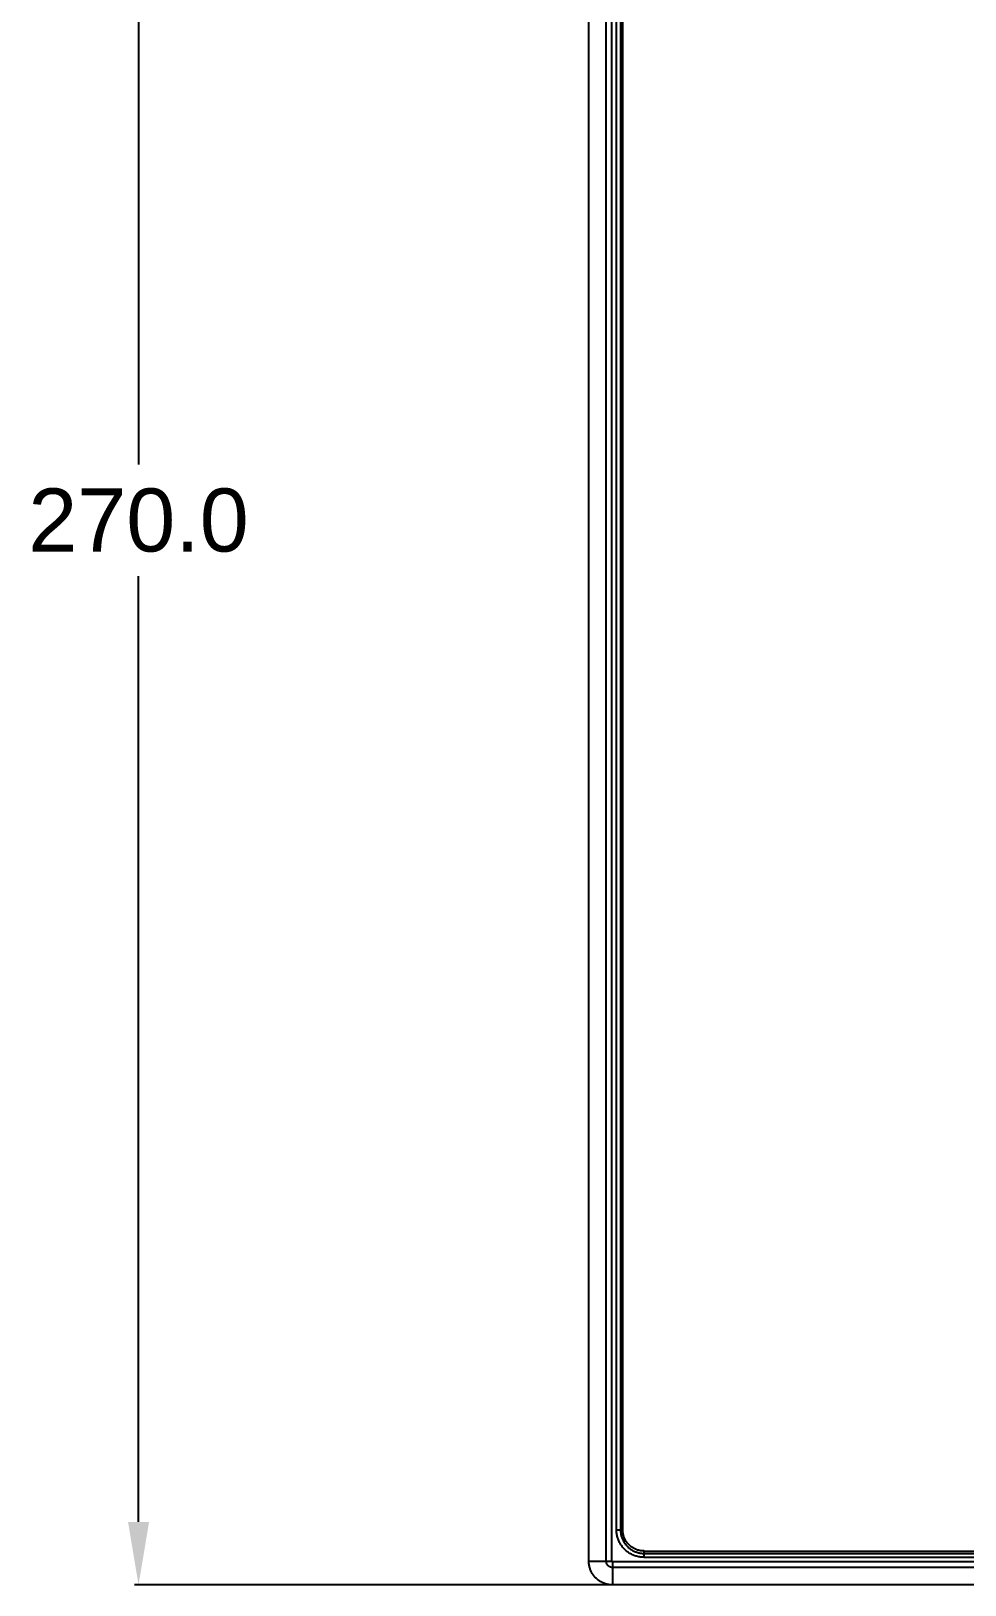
# Model space of a CAD drawing. Header units: millimetres. Extents: x 3033 to 4363, y 230 to 1450.
# Drawn here: x 3343.3 to 3461.8, y 586.4 to 783.4 of the extents above; entities that cross this region are included whole.
import ezdxf

# ---------------------------------------------------------------- set-up
doc = ezdxf.new("R2010")
doc.units = ezdxf.units.MM
doc.header["$MEASUREMENT"] = 0
doc.layers.add('Default', color=7, linetype='Continuous')
doc.layers.add('LAYER 10', color=2, linetype='Continuous')
doc.styles.add('Arial', font='arial.ttf')
doc.dimstyles.new('Dimension Style 01', dxfattribs={"dimtxt": 8, "dimasz": 8, "dimexe": 0.5, "dimexo": 0.5, "dimgap": 3, "dimtad": 1, "dimtih": 1, "dimtoh": 1, "dimdec": 1, "dimzin": 1, "dimdsep": 46, "dimtxsty": 'Arial', "dimcen": 0.5, "dimadec": 1, "dimazin": 0, "dimtfac": 1, "dimtdec": 1, "dimtix": 1, "dimtmove": 0, "dimatfit": 3, "dimfxl": 1, "dimtolj": 1, "dimtzin": 1, "dimarcsym": 0})

# ---------------------------------------------------------------- blocks, each defined once
blk = doc.blocks.new('*D3')
at = {"layer": 'Default', "color": 0, "lineweight": -2, "transparency": 16777216}
for p, q in [((3416.59, 856.37), (3356.47, 856.37)), ((3356.97, 848.37), (3356.97, 728.46)), ((3356.97, 594.37), (3356.97, 714.29)), ((3416.59, 586.37), (3356.47, 586.37))]:
    blk.add_line(p, q, dxfattribs=at)
at = {"layer": 'Default', "color": 0, "transparency": 16777216}
for points in [[(3355.64, 848.37), (3358.31, 848.37), (3356.97, 856.37)], [(3355.64, 594.37), (3358.31, 594.37), (3356.97, 586.37)]]:
    blk.add_solid(points, dxfattribs=at)
at = {"layer": 'Defpoints', "color": 0, "transparency": 16777216}
for p in [(3417.09, 856.37), (3356.97, 586.37), (3417.09, 586.37)]:
    blk.add_point(p, dxfattribs=at)
at = {"layer": 'Default', "color": 0, "transparency": 16777216, "insert": (3356.97, 721.37), "char_height": 8, "attachment_point": 5, "style": 'Arial'}
blk.add_mtext('\\A1;270.0', dxfattribs=at)

msp = doc.modelspace()

# ---------------------------------------------------------------- linework, layer by layer
at = {"layer": 'LAYER 10'}
for p, q in [((3414.09, 589.37), (3414.09, 853.37)), ((3416.3, 589.37), (3416.3, 853.37)), ((3417, 589.37), (3417, 853.37)), ((3417.59, 593.37), (3417.59, 849.37)), ((3418.09, 849.37), (3418.09, 593.37)), ((3418.39, 593.37), (3418.39, 849.37)), ((3417.59, 593.37), (3418.09, 593.37)), ((3417.59, 593.25), (3417.59, 593.37)), ((3417.6, 593.14), (3417.59, 593.25)), ((3418.09, 593.37), (3418.09, 593.27)), ((3418.09, 593.37), (3418.39, 593.37)), ((3418.09, 593.27), (3418.1, 593.17)), ((3418.1, 593.17), (3418.1, 593.07)), ((3418.39, 593.28), (3418.39, 593.37)), ((3418.39, 593.19), (3418.39, 593.28)), ((3418.4, 593.1), (3418.39, 593.19)), ((3417.61, 593.02), (3417.6, 593.14)), ((3417.62, 592.9), (3417.61, 593.02)), ((3417.64, 592.78), (3417.62, 592.9)), ((3417.66, 592.66), (3417.64, 592.78)), ((3417.69, 592.55), (3417.66, 592.66)), ((3417.72, 592.43), (3417.69, 592.55)), ((3417.75, 592.32), (3417.72, 592.43)), ((3417.79, 592.2), (3417.75, 592.32)), ((3417.83, 592.09), (3417.79, 592.2)), ((3417.88, 591.98), (3417.83, 592.09)), ((3417.93, 591.87), (3417.88, 591.98)), ((3417.98, 591.76), (3417.93, 591.87)), ((3418.04, 591.66), (3417.98, 591.76)), ((3418.1, 591.56), (3418.04, 591.66)), ((3418.1, 593.07), (3418.12, 592.97)), ((3418.16, 591.45), (3418.1, 591.56)), ((3418.12, 592.97), (3418.13, 592.86)), ((3418.13, 592.86), (3418.15, 592.76)), ((3418.15, 592.76), (3418.17, 592.66)), ((3418.23, 591.36), (3418.16, 591.45)), ((3418.17, 592.66), (3418.2, 592.56)), ((3418.2, 592.56), (3418.23, 592.47)), ((3418.23, 592.47), (3418.26, 592.37)), ((3418.3, 591.26), (3418.23, 591.36)), ((3418.26, 592.37), (3418.3, 592.27)), ((3418.3, 592.27), (3418.34, 592.18)), ((3418.37, 591.17), (3418.3, 591.26)), ((3418.34, 592.18), (3418.38, 592.09)), ((3418.38, 592.09), (3418.42, 591.99)), ((3418.41, 593.01), (3418.4, 593.1)), ((3418.43, 592.92), (3418.41, 593.01)), ((3418.42, 591.99), (3418.47, 591.9)), ((3418.44, 592.82), (3418.43, 592.92)), ((3418.46, 592.73), (3418.44, 592.82)), ((3418.49, 592.65), (3418.46, 592.73)), ((3418.47, 591.9), (3418.52, 591.82)), ((3418.51, 592.56), (3418.49, 592.65)), ((3418.54, 592.47), (3418.51, 592.56)), ((3418.52, 591.82), (3418.58, 591.73)), ((3418.58, 592.38), (3418.54, 592.47)), ((3418.61, 592.3), (3418.58, 592.38)), ((3418.58, 591.73), (3418.64, 591.64)), ((3418.65, 592.21), (3418.61, 592.3)), ((3418.64, 591.64), (3418.7, 591.56)), ((3418.69, 592.13), (3418.65, 592.21)), ((3418.73, 592.05), (3418.69, 592.13)), ((3418.7, 591.56), (3418.76, 591.48)), ((3418.78, 591.97), (3418.73, 592.05)), ((3418.76, 591.48), (3418.83, 591.4)), ((3418.83, 591.89), (3418.78, 591.97)), ((3418.88, 591.82), (3418.83, 591.89)), ((3418.83, 591.4), (3418.9, 591.33)), ((3418.94, 591.74), (3418.88, 591.82)), ((3418.9, 591.33), (3418.97, 591.25)), ((3418.99, 591.67), (3418.94, 591.74)), ((3418.97, 591.25), (3419.04, 591.18)), ((3419.05, 591.6), (3418.99, 591.67)), ((3419.11, 591.53), (3419.05, 591.6)), ((3419.18, 591.46), (3419.11, 591.53)), ((3419.25, 591.4), (3419.18, 591.46)), ((3419.31, 591.34), (3419.25, 591.4)), ((3419.38, 591.28), (3419.31, 591.34)), ((3419.46, 591.22), (3419.38, 591.28)), ((3419.53, 591.17), (3419.46, 591.22)), ((3414.09, 589.37), (3416.3, 589.37)), ((3414.09, 589.27), (3414.09, 589.37)), ((3414.1, 589.17), (3414.09, 589.27)), ((3416.3, 589.37), (3417, 589.37)), ((3416.3, 589.35), (3416.3, 589.37)), ((3416.3, 589.32), (3416.3, 589.35)), ((3416.3, 589.29), (3416.3, 589.32)), ((3416.3, 589.27), (3416.3, 589.29)), ((3416.31, 589.24), (3416.3, 589.27)), ((3416.31, 589.21), (3416.31, 589.24)), ((3416.32, 589.19), (3416.31, 589.21)), ((3417, 589.37), (3417, 589.37)), ((3417, 589.37), (3417, 589.37)), ((3417, 589.37), (3417, 589.36)), ((3417, 589.36), (3417, 589.36)), ((3417, 589.36), (3417, 589.36)), ((3417, 589.36), (3417, 589.36)), ((3417, 589.36), (3417, 589.35)), ((3417, 589.35), (3417.01, 589.35)), ((3417.01, 589.35), (3417.01, 589.35)), ((3417.01, 589.35), (3417.01, 589.34)), ((3417.01, 589.34), (3417.01, 589.34)), ((3417.01, 589.34), (3417.01, 589.34)), ((3417.01, 589.34), (3417.01, 589.34)), ((3417.01, 589.34), (3417.01, 589.33)), ((3417.01, 589.33), (3417.01, 589.33)), ((3417.01, 589.33), (3417.02, 589.33)), ((3417.02, 589.33), (3417.02, 589.33)), ((3417.02, 589.33), (3417.02, 589.32)), ((3417.02, 589.32), (3417.02, 589.32)), ((3417.02, 589.32), (3417.02, 589.32)), ((3417.02, 589.32), (3417.02, 589.32)), ((3417.02, 589.32), (3417.03, 589.31)), ((3417.03, 589.31), (3417.03, 589.31)), ((3417.03, 589.31), (3417.03, 589.31)), ((3417.03, 589.31), (3417.03, 589.31)), ((3417.03, 589.31), (3417.04, 589.31)), ((3417.04, 589.31), (3417.04, 589.3)), ((3417.04, 589.3), (3417.04, 589.3)), ((3417.04, 589.3), (3417.04, 589.3)), ((3417.04, 589.3), (3417.05, 589.3)), ((3417.05, 589.3), (3417.05, 589.3)), ((3417.05, 589.3), (3417.05, 589.3)), ((3417.05, 589.3), (3417.05, 589.3)), ((3417.05, 589.3), (3417.06, 589.29)), ((3417.06, 589.29), (3417.06, 589.29)), ((3417.06, 589.29), (3417.06, 589.29)), ((3417.06, 589.29), (3417.06, 589.29)), ((3417.06, 589.29), (3417.07, 589.29)), ((3417.07, 589.29), (3417.07, 589.29)), ((3417.07, 589.29), (3417.07, 589.29)), ((3417.07, 589.29), (3417.08, 589.29)), ((3417.08, 589.29), (3417.08, 589.29)), ((3417.08, 589.29), (3417.08, 589.29)), ((3417.08, 589.29), (3417.08, 589.29)), ((3417.08, 589.29), (3417.09, 589.29)), ((3641.09, 589.29), (3417.09, 589.29)), ((3417.09, 589.29), (3417.09, 588.58)), ((3418.45, 591.07), (3418.37, 591.17)), ((3418.53, 590.99), (3418.45, 591.07)), ((3418.61, 590.9), (3418.53, 590.99)), ((3418.7, 590.82), (3418.61, 590.9)), ((3418.79, 590.74), (3418.7, 590.82)), ((3418.88, 590.66), (3418.79, 590.74)), ((3418.97, 590.59), (3418.88, 590.66)), ((3419.07, 590.51), (3418.97, 590.59)), ((3419.04, 591.18), (3419.12, 591.11)), ((3419.17, 590.45), (3419.07, 590.51)), ((3419.12, 591.11), (3419.19, 591.05)), ((3419.27, 590.38), (3419.17, 590.45)), ((3419.19, 591.05), (3419.28, 590.98)), ((3419.37, 590.32), (3419.27, 590.38)), ((3419.28, 590.98), (3419.36, 590.92)), ((3419.36, 590.92), (3419.44, 590.87)), ((3419.48, 590.27), (3419.37, 590.32)), ((3419.44, 590.87), (3419.53, 590.81)), ((3419.58, 590.21), (3419.48, 590.27)), ((3419.61, 591.12), (3419.53, 591.17)), ((3419.53, 590.81), (3419.62, 590.76)), ((3419.69, 590.16), (3419.58, 590.21)), ((3419.69, 591.07), (3419.61, 591.12)), ((3419.62, 590.76), (3419.71, 590.71)), ((3419.76, 591.02), (3419.69, 591.07)), ((3419.8, 590.12), (3419.69, 590.16)), ((3419.71, 590.71), (3419.8, 590.66)), ((3419.85, 590.98), (3419.76, 591.02)), ((3419.8, 590.66), (3419.89, 590.62)), ((3419.92, 590.08), (3419.8, 590.12)), ((3419.93, 590.94), (3419.85, 590.98)), ((3419.89, 590.62), (3419.99, 590.58)), ((3420.03, 590.04), (3419.92, 590.08)), ((3420.01, 590.9), (3419.93, 590.94)), ((3419.99, 590.58), (3420.08, 590.55)), ((3420.1, 590.86), (3420.01, 590.9)), ((3420.14, 590), (3420.03, 590.04)), ((3420.08, 590.55), (3420.18, 590.51)), ((3420.18, 590.83), (3420.1, 590.86)), ((3420.26, 589.97), (3420.14, 590)), ((3420.27, 590.8), (3420.18, 590.83)), ((3420.18, 590.51), (3420.28, 590.49)), ((3420.38, 589.95), (3420.26, 589.97)), ((3420.36, 590.77), (3420.27, 590.8)), ((3420.28, 590.49), (3420.38, 590.46)), ((3420.45, 590.75), (3420.36, 590.77)), ((3420.38, 590.46), (3420.48, 590.44)), ((3420.49, 589.92), (3420.38, 589.95)), ((3420.54, 590.73), (3420.45, 590.75)), ((3420.48, 590.44), (3420.58, 590.42)), ((3420.61, 589.91), (3420.49, 589.92)), ((3420.63, 590.71), (3420.54, 590.73)), ((3420.58, 590.42), (3420.68, 590.4)), ((3420.73, 589.89), (3420.61, 589.91)), ((3420.72, 590.7), (3420.63, 590.71)), ((3420.68, 590.4), (3420.78, 590.39)), ((3420.81, 590.69), (3420.72, 590.7)), ((3420.85, 589.88), (3420.73, 589.89)), ((3420.78, 590.39), (3420.88, 590.38)), ((3420.9, 590.68), (3420.81, 590.69)), ((3420.97, 589.88), (3420.85, 589.88)), ((3420.88, 590.38), (3420.99, 590.38)), ((3421, 590.68), (3420.9, 590.68)), ((3421.09, 589.87), (3420.97, 589.88)), ((3420.99, 590.38), (3421.09, 590.37)), ((3421.09, 590.67), (3421, 590.68)), ((3421.09, 590.37), (3421.09, 590.67)), ((3421.09, 590.67), (3637.09, 590.67)), ((3421.09, 589.87), (3421.09, 590.37)), ((3421.09, 590.37), (3637.09, 590.37)), ((3637.09, 589.87), (3421.09, 589.87)), ((3414.1, 589.07), (3414.1, 589.17)), ((3414.12, 588.97), (3414.1, 589.07)), ((3414.13, 588.86), (3414.12, 588.97)), ((3414.15, 588.76), (3414.13, 588.86)), ((3414.17, 588.66), (3414.15, 588.76)), ((3414.2, 588.56), (3414.17, 588.66)), ((3414.23, 588.47), (3414.2, 588.56)), ((3414.26, 588.37), (3414.23, 588.47)), ((3414.3, 588.27), (3414.26, 588.37)), ((3414.34, 588.18), (3414.3, 588.27)), ((3414.38, 588.09), (3414.34, 588.18)), ((3414.42, 587.99), (3414.38, 588.09)), ((3414.47, 587.9), (3414.42, 587.99)), ((3414.52, 587.82), (3414.47, 587.9)), ((3414.58, 587.73), (3414.52, 587.82)), ((3414.64, 587.64), (3414.58, 587.73)), ((3414.7, 587.56), (3414.64, 587.64)), ((3414.76, 587.48), (3414.7, 587.56)), ((3414.83, 587.4), (3414.76, 587.48)), ((3414.9, 587.33), (3414.83, 587.4)), ((3414.97, 587.25), (3414.9, 587.33)), ((3415.04, 587.18), (3414.97, 587.25)), ((3416.32, 589.16), (3416.32, 589.19)), ((3416.33, 589.13), (3416.32, 589.16)), ((3416.34, 589.11), (3416.33, 589.13)), ((3416.35, 589.08), (3416.34, 589.11)), ((3416.36, 589.06), (3416.35, 589.08)), ((3416.37, 589.03), (3416.36, 589.06)), ((3416.38, 589.01), (3416.37, 589.03)), ((3416.4, 588.99), (3416.38, 589.01)), ((3416.41, 588.96), (3416.4, 588.99)), ((3416.43, 588.94), (3416.41, 588.96)), ((3416.44, 588.92), (3416.43, 588.94)), ((3416.46, 588.89), (3416.44, 588.92)), ((3416.47, 588.87), (3416.46, 588.89)), ((3416.49, 588.85), (3416.47, 588.87)), ((3416.51, 588.83), (3416.49, 588.85)), ((3416.53, 588.81), (3416.51, 588.83)), ((3416.55, 588.79), (3416.53, 588.81)), ((3416.57, 588.78), (3416.55, 588.79)), ((3416.59, 588.76), (3416.57, 588.78)), ((3416.61, 588.74), (3416.59, 588.76)), ((3416.63, 588.73), (3416.61, 588.74)), ((3416.65, 588.71), (3416.63, 588.73)), ((3416.68, 588.7), (3416.65, 588.71)), ((3416.7, 588.68), (3416.68, 588.7)), ((3416.72, 588.67), (3416.7, 588.68)), ((3416.75, 588.66), (3416.72, 588.67)), ((3416.77, 588.65), (3416.75, 588.66)), ((3416.8, 588.64), (3416.77, 588.65)), ((3416.82, 588.63), (3416.8, 588.64)), ((3416.85, 588.62), (3416.82, 588.63)), ((3416.87, 588.61), (3416.85, 588.62)), ((3416.9, 588.6), (3416.87, 588.61)), ((3416.93, 588.6), (3416.9, 588.6)), ((3416.95, 588.59), (3416.93, 588.6)), ((3416.98, 588.59), (3416.95, 588.59)), ((3417.01, 588.59), (3416.98, 588.59)), ((3417.03, 588.58), (3417.01, 588.59)), ((3417.06, 588.58), (3417.03, 588.58)), ((3417.09, 588.58), (3417.06, 588.58)), ((3641.09, 588.58), (3417.09, 588.58)), ((3417.09, 588.58), (3417.09, 586.37)), ((3415.12, 587.11), (3415.04, 587.18)), ((3415.19, 587.05), (3415.12, 587.11)), ((3415.28, 586.98), (3415.19, 587.05)), ((3415.36, 586.92), (3415.28, 586.98)), ((3415.44, 586.87), (3415.36, 586.92)), ((3415.53, 586.81), (3415.44, 586.87)), ((3415.62, 586.76), (3415.53, 586.81)), ((3415.71, 586.71), (3415.62, 586.76)), ((3415.8, 586.66), (3415.71, 586.71)), ((3415.89, 586.62), (3415.8, 586.66)), ((3415.99, 586.58), (3415.89, 586.62)), ((3416.08, 586.55), (3415.99, 586.58)), ((3416.18, 586.51), (3416.08, 586.55)), ((3416.28, 586.49), (3416.18, 586.51)), ((3416.38, 586.46), (3416.28, 586.49)), ((3416.48, 586.44), (3416.38, 586.46)), ((3416.58, 586.42), (3416.48, 586.44)), ((3416.68, 586.4), (3416.58, 586.42)), ((3416.78, 586.39), (3416.68, 586.4)), ((3416.88, 586.38), (3416.78, 586.39)), ((3416.99, 586.38), (3416.88, 586.38)), ((3417.09, 586.37), (3416.99, 586.38)), ((3641.09, 586.37), (3417.09, 586.37))]:
    msp.add_line(p, q, dxfattribs=at)

# ---------------------------------------------------------------- dimensions: what is measured, and where the dimension line sits
at = {"layer": 'Default'}
dim = msp.add_linear_dim(base=(3356.97, 586.37), p1=(3417.09, 856.37), p2=(3417.09, 586.37), angle=90, dimstyle='Dimension Style 01', override={"dimtad": 0}, dxfattribs=at)
dim.commit()
dim.dimension.update_dxf_attribs({"geometry": '*D3', "text_midpoint": (3356.97, 721.37)})

doc.saveas('drawing.dxf')
